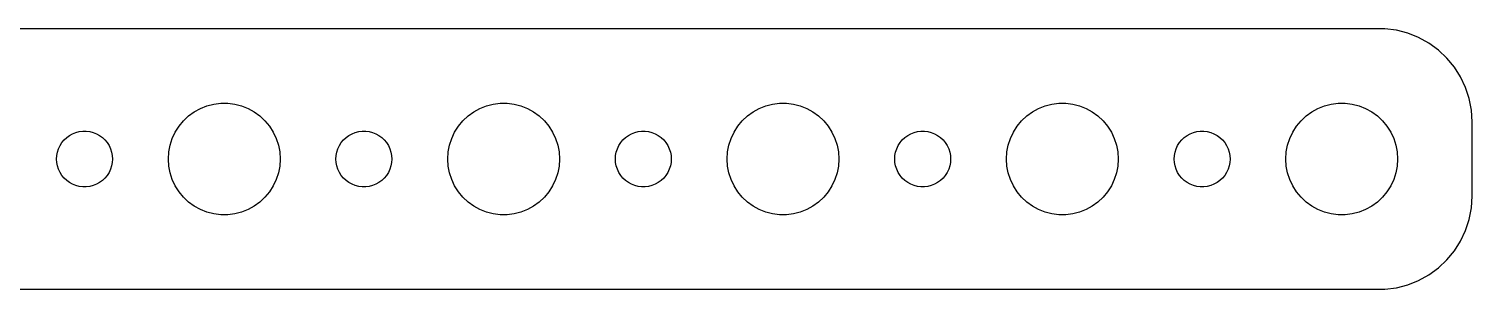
# Model space of a CAD drawing. Header units: metres. Extents: x -74 to 74, y -52 to 52.
# Drawn here: x -3 to 74.5, y -52 to -38 of the extents above; entities that cross this region are included whole.
import ezdxf

# ---------------------------------------------------------------- set-up
doc = ezdxf.new("R2010")
doc.units = ezdxf.units.M

msp = doc.modelspace()

# ---------------------------------------------------------------- linework, layer by layer
for p, q in [((69.8139, -38.0099), (-60.5, -38.0099)), ((70.4369, -38.0886), (69.8139, -38.0099)), ((71.0451, -38.2447), (70.4369, -38.0886)), ((71.6289, -38.4759), (71.0451, -38.2447)), ((72.1791, -38.7784), (71.6289, -38.4759)), ((72.6871, -39.1474), (72.1791, -38.7784)), ((73.1448, -39.5773), (72.6871, -39.1474)), ((73.5451, -40.0611), (73.1448, -39.5773)), ((73.8815, -40.5912), (73.5451, -40.0611)), ((74.1489, -41.1594), (73.8815, -40.5912)), ((74.3429, -41.7565), (74.1489, -41.1594)), ((74.4606, -42.3733), (74.3429, -41.7565)), ((5.58772, -42.6885), (5.89252, -42.467)), ((5.89252, -42.467), (6.22266, -42.2855)), ((6.22266, -42.2855), (6.57294, -42.1468)), ((6.57294, -42.1468), (6.93785, -42.0531)), ((6.93785, -42.0531), (7.31161, -42.0059)), ((7.31161, -42.0059), (7.68837, -42.0059)), ((7.68837, -42.0059), (8.06213, -42.0531)), ((8.06213, -42.0531), (8.42705, -42.1468)), ((8.42705, -42.1468), (8.77733, -42.2855)), ((8.77733, -42.2855), (9.10747, -42.467)), ((9.10747, -42.467), (9.41226, -42.6885)), ((20.5877, -42.6885), (20.8925, -42.467)), ((20.8925, -42.467), (21.2227, -42.2855)), ((21.2227, -42.2855), (21.5729, -42.1468)), ((21.5729, -42.1468), (21.9379, -42.0531)), ((21.9379, -42.0531), (22.3116, -42.0059)), ((22.3116, -42.0059), (22.6884, -42.0059)), ((22.6884, -42.0059), (23.0621, -42.0531)), ((23.0621, -42.0531), (23.427, -42.1468)), ((23.427, -42.1468), (23.7773, -42.2855)), ((23.7773, -42.2855), (24.1075, -42.467)), ((24.1075, -42.467), (24.4123, -42.6885)), ((35.5877, -42.6885), (35.8925, -42.467)), ((35.8925, -42.467), (36.2227, -42.2855)), ((36.2227, -42.2855), (36.5729, -42.1468)), ((36.5729, -42.1468), (36.9379, -42.0531)), ((36.9379, -42.0531), (37.3116, -42.0059)), ((37.3116, -42.0059), (37.6884, -42.0059)), ((37.6884, -42.0059), (38.0621, -42.0531)), ((38.0621, -42.0531), (38.427, -42.1468)), ((38.427, -42.1468), (38.7773, -42.2855)), ((38.7773, -42.2855), (39.1075, -42.467)), ((39.1075, -42.467), (39.4123, -42.6885)), ((50.5877, -42.6885), (50.8925, -42.467)), ((50.8925, -42.467), (51.2227, -42.2855)), ((51.2227, -42.2855), (51.5729, -42.1468)), ((51.5729, -42.1468), (51.9379, -42.0531)), ((51.9379, -42.0531), (52.3116, -42.0059)), ((52.3116, -42.0059), (52.6884, -42.0059)), ((52.6884, -42.0059), (53.0621, -42.0531)), ((53.0621, -42.0531), (53.427, -42.1468)), ((53.427, -42.1468), (53.7773, -42.2855)), ((53.7773, -42.2855), (54.1075, -42.467)), ((54.1075, -42.467), (54.4123, -42.6885)), ((65.5877, -42.6885), (65.8925, -42.467)), ((65.8925, -42.467), (66.2227, -42.2855)), ((66.2227, -42.2855), (66.573, -42.1468)), ((66.573, -42.1468), (66.9379, -42.0531)), ((66.9379, -42.0531), (67.3116, -42.0059)), ((67.3116, -42.0059), (67.6884, -42.0059)), ((67.6884, -42.0059), (68.0621, -42.0531)), ((68.0621, -42.0531), (68.427, -42.1468)), ((68.427, -42.1468), (68.7773, -42.2855)), ((68.7773, -42.2855), (69.1075, -42.467)), ((69.1075, -42.467), (69.4123, -42.6885)), ((74.5, -43), (74.4606, -42.3733)), ((4.87108, -43.5547), (5.07294, -43.2366)), ((5.07294, -43.2366), (5.31308, -42.9464)), ((5.31308, -42.9464), (5.58772, -42.6885)), ((9.41226, -42.6885), (9.6869, -42.9464)), ((9.6869, -42.9464), (9.92705, -43.2366)), ((9.92705, -43.2366), (10.1289, -43.5547)), ((19.8711, -43.5547), (20.0729, -43.2366)), ((20.0729, -43.2366), (20.3131, -42.9464)), ((20.3131, -42.9464), (20.5877, -42.6885)), ((24.4123, -42.6885), (24.6869, -42.9464)), ((24.6869, -42.9464), (24.927, -43.2366)), ((24.927, -43.2366), (25.1289, -43.5547)), ((34.8711, -43.5547), (35.0729, -43.2366)), ((35.0729, -43.2366), (35.3131, -42.9464)), ((35.3131, -42.9464), (35.5877, -42.6885)), ((39.4123, -42.6885), (39.6869, -42.9464)), ((39.6869, -42.9464), (39.927, -43.2366)), ((39.927, -43.2366), (40.1289, -43.5547)), ((49.8711, -43.5547), (50.0729, -43.2366)), ((50.0729, -43.2366), (50.3131, -42.9464)), ((50.3131, -42.9464), (50.5877, -42.6885)), ((54.4123, -42.6885), (54.6869, -42.9464)), ((54.6869, -42.9464), (54.927, -43.2366)), ((54.927, -43.2366), (55.1289, -43.5547)), ((64.8711, -43.5547), (65.073, -43.2366)), ((65.073, -43.2366), (65.3131, -42.9464)), ((65.3131, -42.9464), (65.5877, -42.6885)), ((69.4123, -42.6885), (69.6869, -42.9464)), ((69.6869, -42.9464), (69.927, -43.2366)), ((69.927, -43.2366), (70.1289, -43.5547)), ((74.5, -47), (74.5, -43)), ((-1.31445, -44.2774), (-1.21352, -44.1183)), ((-1.21352, -44.1183), (-1.09344, -43.9732)), ((-1.09344, -43.9732), (-0.95613, -43.8442)), ((-0.95613, -43.8442), (-0.80373, -43.7335)), ((-0.80373, -43.7335), (-0.63866, -43.6428)), ((-0.63866, -43.6428), (-0.46352, -43.5734)), ((-0.46352, -43.5734), (-0.28107, -43.5266)), ((-0.28107, -43.5266), (-0.09418, -43.503)), ((-0.09418, -43.503), (0.09418, -43.503)), ((0.09418, -43.503), (0.28107, -43.5266)), ((0.28107, -43.5266), (0.46352, -43.5734)), ((0.46352, -43.5734), (0.63866, -43.6428)), ((0.63866, -43.6428), (0.80373, -43.7335)), ((0.80373, -43.7335), (0.95613, -43.8442)), ((0.95613, -43.8442), (1.09344, -43.9732)), ((1.09344, -43.9732), (1.21352, -44.1183)), ((1.21352, -44.1183), (1.31445, -44.2774)), ((4.59424, -44.2539), (4.71066, -43.8956)), ((4.71066, -43.8956), (4.87108, -43.5547)), ((10.1289, -43.5547), (10.2893, -43.8956)), ((10.2893, -43.8956), (10.4057, -44.2539)), ((13.6855, -44.2774), (13.7865, -44.1183)), ((13.7865, -44.1183), (13.9065, -43.9732)), ((13.9065, -43.9732), (14.0439, -43.8442)), ((14.0439, -43.8442), (14.1963, -43.7335)), ((14.1963, -43.7335), (14.3613, -43.6428)), ((14.3613, -43.6428), (14.5365, -43.5734)), ((14.5365, -43.5734), (14.7189, -43.5266)), ((14.7189, -43.5266), (14.9058, -43.503)), ((14.9058, -43.503), (15.0942, -43.503)), ((15.0942, -43.503), (15.2811, -43.5266)), ((15.2811, -43.5266), (15.4635, -43.5734)), ((15.4635, -43.5734), (15.6387, -43.6428)), ((15.6387, -43.6428), (15.8037, -43.7335)), ((15.8037, -43.7335), (15.9561, -43.8442)), ((15.9561, -43.8442), (16.0934, -43.9732)), ((16.0934, -43.9732), (16.2135, -44.1183)), ((16.2135, -44.1183), (16.3145, -44.2774)), ((19.5942, -44.2539), (19.7107, -43.8956)), ((19.7107, -43.8956), (19.8711, -43.5547)), ((25.1289, -43.5547), (25.2893, -43.8956)), ((25.2893, -43.8956), (25.4057, -44.2539)), ((28.6855, -44.2774), (28.7865, -44.1183)), ((28.7865, -44.1183), (28.9065, -43.9732)), ((28.9065, -43.9732), (29.0439, -43.8442)), ((29.0439, -43.8442), (29.1963, -43.7335)), ((29.1963, -43.7335), (29.3613, -43.6428)), ((29.3613, -43.6428), (29.5365, -43.5734)), ((29.5365, -43.5734), (29.7189, -43.5266)), ((29.7189, -43.5266), (29.9058, -43.503)), ((29.9058, -43.503), (30.0942, -43.503)), ((30.0942, -43.503), (30.2811, -43.5266)), ((30.2811, -43.5266), (30.4635, -43.5734)), ((30.4635, -43.5734), (30.6387, -43.6428)), ((30.6387, -43.6428), (30.8037, -43.7335)), ((30.8037, -43.7335), (30.9561, -43.8442)), ((30.9561, -43.8442), (31.0934, -43.9732)), ((31.0934, -43.9732), (31.2135, -44.1183)), ((31.2135, -44.1183), (31.3145, -44.2774)), ((34.5942, -44.2539), (34.7107, -43.8956)), ((34.7107, -43.8956), (34.8711, -43.5547)), ((40.1289, -43.5547), (40.2893, -43.8956)), ((40.2893, -43.8956), (40.4057, -44.2539)), ((43.6855, -44.2774), (43.7865, -44.1183)), ((43.7865, -44.1183), (43.9065, -43.9732)), ((43.9065, -43.9732), (44.0439, -43.8442)), ((44.0439, -43.8442), (44.1963, -43.7335)), ((44.1963, -43.7335), (44.3613, -43.6428)), ((44.3613, -43.6428), (44.5365, -43.5734)), ((44.5365, -43.5734), (44.7189, -43.5266)), ((44.7189, -43.5266), (44.9058, -43.503)), ((44.9058, -43.503), (45.0942, -43.503)), ((45.0942, -43.503), (45.2811, -43.5266)), ((45.2811, -43.5266), (45.4635, -43.5734)), ((45.4635, -43.5734), (45.6387, -43.6428)), ((45.6387, -43.6428), (45.8037, -43.7335)), ((45.8037, -43.7335), (45.9561, -43.8442)), ((45.9561, -43.8442), (46.0934, -43.9732)), ((46.0934, -43.9732), (46.2135, -44.1183)), ((46.2135, -44.1183), (46.3145, -44.2774)), ((49.5942, -44.2539), (49.7107, -43.8956)), ((49.7107, -43.8956), (49.8711, -43.5547)), ((55.1289, -43.5547), (55.2893, -43.8956)), ((55.2893, -43.8956), (55.4057, -44.2539)), ((58.6855, -44.2774), (58.7865, -44.1183)), ((58.7865, -44.1183), (58.9065, -43.9732)), ((58.9065, -43.9732), (59.0439, -43.8442)), ((59.0439, -43.8442), (59.1963, -43.7335)), ((59.1963, -43.7335), (59.3613, -43.6428)), ((59.3613, -43.6428), (59.5365, -43.5734)), ((59.5365, -43.5734), (59.7189, -43.5266)), ((59.7189, -43.5266), (59.9058, -43.503)), ((59.9058, -43.503), (60.0942, -43.503)), ((60.0942, -43.503), (60.2811, -43.5266)), ((60.2811, -43.5266), (60.4635, -43.5734)), ((60.4635, -43.5734), (60.6387, -43.6428)), ((60.6387, -43.6428), (60.8037, -43.7335)), ((60.8037, -43.7335), (60.9561, -43.8442)), ((60.9561, -43.8442), (61.0934, -43.9732)), ((61.0934, -43.9732), (61.2135, -44.1183)), ((61.2135, -44.1183), (61.3145, -44.2774)), ((64.5943, -44.2539), (64.7107, -43.8956)), ((64.7107, -43.8956), (64.8711, -43.5547)), ((70.1289, -43.5547), (70.2893, -43.8956)), ((70.2893, -43.8956), (70.4057, -44.2539)), ((-1.5, -45), (-1.48816, -44.812)), ((-1.48816, -44.812), (-1.45287, -44.627)), ((-1.45287, -44.627), (-1.39465, -44.4478)), ((-1.39465, -44.4478), (-1.31445, -44.2774)), ((1.31445, -44.2774), (1.39465, -44.4478)), ((1.39465, -44.4478), (1.45287, -44.627)), ((1.45287, -44.627), (1.48816, -44.812)), ((1.48816, -44.812), (1.5, -45)), ((4.5, -45), (4.52365, -44.624)), ((4.52365, -44.624), (4.59424, -44.2539)), ((10.4057, -44.2539), (10.4763, -44.624)), ((10.4763, -44.624), (10.5, -45)), ((13.5, -45), (13.5118, -44.812)), ((13.5118, -44.812), (13.5471, -44.627)), ((13.5471, -44.627), (13.6053, -44.4478)), ((13.6053, -44.4478), (13.6855, -44.2774)), ((16.3145, -44.2774), (16.3947, -44.4478)), ((16.3947, -44.4478), (16.4529, -44.627)), ((16.4529, -44.627), (16.4882, -44.812)), ((16.4882, -44.812), (16.5, -45)), ((19.5, -45), (19.5237, -44.624)), ((19.5237, -44.624), (19.5942, -44.2539)), ((25.4057, -44.2539), (25.4763, -44.624)), ((25.4763, -44.624), (25.5, -45)), ((28.5, -45), (28.5118, -44.812)), ((28.5118, -44.812), (28.5471, -44.627)), ((28.5471, -44.627), (28.6053, -44.4478)), ((28.6053, -44.4478), (28.6855, -44.2774)), ((31.3145, -44.2774), (31.3947, -44.4478)), ((31.3947, -44.4478), (31.4529, -44.627)), ((31.4529, -44.627), (31.4882, -44.812)), ((31.4882, -44.812), (31.5, -45)), ((34.5, -45), (34.5237, -44.624)), ((34.5237, -44.624), (34.5942, -44.2539)), ((40.4057, -44.2539), (40.4763, -44.624)), ((40.4763, -44.624), (40.5, -45)), ((43.5, -45), (43.5118, -44.812)), ((43.5118, -44.812), (43.5471, -44.627)), ((43.5471, -44.627), (43.6053, -44.4478)), ((43.6053, -44.4478), (43.6855, -44.2774)), ((46.3145, -44.2774), (46.3947, -44.4478)), ((46.3947, -44.4478), (46.4529, -44.627)), ((46.4529, -44.627), (46.4882, -44.812)), ((46.4882, -44.812), (46.5, -45)), ((49.5, -45), (49.5237, -44.624)), ((49.5237, -44.624), (49.5942, -44.2539)), ((55.4057, -44.2539), (55.4763, -44.624)), ((55.4763, -44.624), (55.5, -45)), ((58.5, -45), (58.5118, -44.812)), ((58.5118, -44.812), (58.5471, -44.627)), ((58.5471, -44.627), (58.6053, -44.4478)), ((58.6053, -44.4478), (58.6855, -44.2774)), ((61.3145, -44.2774), (61.3947, -44.4478)), ((61.3947, -44.4478), (61.4529, -44.627)), ((61.4529, -44.627), (61.4882, -44.812)), ((61.4882, -44.812), (61.5, -45)), ((64.5, -45), (64.5237, -44.624)), ((64.5237, -44.624), (64.5943, -44.2539)), ((70.4057, -44.2539), (70.4763, -44.624)), ((70.4763, -44.624), (70.5, -45)), ((-1.48816, -45.188), (-1.5, -45)), ((-1.45287, -45.373), (-1.48816, -45.188)), ((-1.39465, -45.5522), (-1.45287, -45.373)), ((-1.31445, -45.7226), (-1.39465, -45.5522)), ((1.39465, -45.5522), (1.31445, -45.7226)), ((1.45287, -45.373), (1.39465, -45.5522)), ((1.48816, -45.188), (1.45287, -45.373)), ((1.5, -45), (1.48816, -45.188)), ((4.52365, -45.376), (4.5, -45)), ((4.59424, -45.7461), (4.52365, -45.376)), ((10.4763, -45.376), (10.4057, -45.7461)), ((10.5, -45), (10.4763, -45.376)), ((13.5118, -45.188), (13.5, -45)), ((13.5471, -45.373), (13.5118, -45.188)), ((13.6053, -45.5522), (13.5471, -45.373)), ((13.6855, -45.7226), (13.6053, -45.5522)), ((16.3947, -45.5522), (16.3145, -45.7226)), ((16.4529, -45.373), (16.3947, -45.5522)), ((16.4882, -45.188), (16.4529, -45.373)), ((16.5, -45), (16.4882, -45.188)), ((19.5237, -45.376), (19.5, -45)), ((19.5942, -45.7461), (19.5237, -45.376)), ((25.4763, -45.376), (25.4057, -45.7461)), ((25.5, -45), (25.4763, -45.376)), ((28.5118, -45.188), (28.5, -45)), ((28.5471, -45.373), (28.5118, -45.188)), ((28.6053, -45.5522), (28.5471, -45.373)), ((28.6855, -45.7226), (28.6053, -45.5522)), ((31.3947, -45.5522), (31.3145, -45.7226)), ((31.4529, -45.373), (31.3947, -45.5522)), ((31.4882, -45.188), (31.4529, -45.373)), ((31.5, -45), (31.4882, -45.188)), ((34.5237, -45.376), (34.5, -45)), ((34.5942, -45.7461), (34.5237, -45.376)), ((40.4763, -45.376), (40.4057, -45.7461)), ((40.5, -45), (40.4763, -45.376)), ((43.5118, -45.188), (43.5, -45)), ((43.5471, -45.373), (43.5118, -45.188)), ((43.6053, -45.5522), (43.5471, -45.373)), ((43.6855, -45.7226), (43.6053, -45.5522)), ((46.3947, -45.5522), (46.3145, -45.7226)), ((46.4529, -45.373), (46.3947, -45.5522)), ((46.4882, -45.188), (46.4529, -45.373)), ((46.5, -45), (46.4882, -45.188)), ((49.5237, -45.376), (49.5, -45)), ((49.5942, -45.7461), (49.5237, -45.376)), ((55.4763, -45.376), (55.4057, -45.7461)), ((55.5, -45), (55.4763, -45.376)), ((58.5118, -45.188), (58.5, -45)), ((58.5471, -45.373), (58.5118, -45.188)), ((58.6053, -45.5522), (58.5471, -45.373)), ((58.6855, -45.7226), (58.6053, -45.5522)), ((61.3947, -45.5522), (61.3145, -45.7226)), ((61.4529, -45.373), (61.3947, -45.5522)), ((61.4882, -45.188), (61.4529, -45.373)), ((61.5, -45), (61.4882, -45.188)), ((64.5237, -45.376), (64.5, -45)), ((64.5943, -45.7461), (64.5237, -45.376)), ((70.4763, -45.376), (70.4057, -45.7461)), ((70.5, -45), (70.4763, -45.376)), ((-1.21352, -45.8817), (-1.31445, -45.7226)), ((-1.09344, -46.0268), (-1.21352, -45.8817)), ((-0.95613, -46.1558), (-1.09344, -46.0268)), ((-0.80373, -46.2665), (-0.95613, -46.1558)), ((-0.63866, -46.3572), (-0.80373, -46.2665)), ((-0.46352, -46.4266), (-0.63866, -46.3572)), ((-0.28107, -46.4734), (-0.46352, -46.4266)), ((-0.09418, -46.497), (-0.28107, -46.4734)), ((0.28107, -46.4734), (0.09418, -46.497)), ((0.46352, -46.4266), (0.28107, -46.4734)), ((0.63866, -46.3572), (0.46352, -46.4266)), ((0.80373, -46.2665), (0.63866, -46.3572)), ((0.95613, -46.1558), (0.80373, -46.2665)), ((1.09344, -46.0268), (0.95613, -46.1558)), ((1.21352, -45.8817), (1.09344, -46.0268)), ((1.31445, -45.7226), (1.21352, -45.8817)), ((4.71066, -46.1044), (4.59424, -45.7461)), ((4.87108, -46.4453), (4.71066, -46.1044)), ((5.07294, -46.7634), (4.87108, -46.4453)), ((10.1289, -46.4453), (9.92705, -46.7634)), ((10.2893, -46.1044), (10.1289, -46.4453)), ((10.4057, -45.7461), (10.2893, -46.1044)), ((13.7865, -45.8817), (13.6855, -45.7226)), ((13.9065, -46.0268), (13.7865, -45.8817)), ((14.0439, -46.1558), (13.9065, -46.0268)), ((14.1963, -46.2665), (14.0439, -46.1558)), ((14.3613, -46.3572), (14.1963, -46.2665)), ((14.5365, -46.4266), (14.3613, -46.3572)), ((14.7189, -46.4734), (14.5365, -46.4266)), ((14.9058, -46.497), (14.7189, -46.4734)), ((15.2811, -46.4734), (15.0942, -46.497)), ((15.4635, -46.4266), (15.2811, -46.4734)), ((15.6387, -46.3572), (15.4635, -46.4266)), ((15.8037, -46.2665), (15.6387, -46.3572)), ((15.9561, -46.1558), (15.8037, -46.2665)), ((16.0934, -46.0268), (15.9561, -46.1558)), ((16.2135, -45.8817), (16.0934, -46.0268)), ((16.3145, -45.7226), (16.2135, -45.8817)), ((19.7107, -46.1044), (19.5942, -45.7461)), ((19.8711, -46.4453), (19.7107, -46.1044)), ((20.0729, -46.7634), (19.8711, -46.4453)), ((25.1289, -46.4453), (24.927, -46.7634)), ((25.2893, -46.1044), (25.1289, -46.4453)), ((25.4057, -45.7461), (25.2893, -46.1044)), ((28.7865, -45.8817), (28.6855, -45.7226)), ((28.9065, -46.0268), (28.7865, -45.8817)), ((29.0439, -46.1558), (28.9065, -46.0268)), ((29.1963, -46.2665), (29.0439, -46.1558)), ((29.3613, -46.3572), (29.1963, -46.2665)), ((29.5365, -46.4266), (29.3613, -46.3572)), ((29.7189, -46.4734), (29.5365, -46.4266)), ((29.9058, -46.497), (29.7189, -46.4734)), ((30.2811, -46.4734), (30.0942, -46.497)), ((30.4635, -46.4266), (30.2811, -46.4734)), ((30.6387, -46.3572), (30.4635, -46.4266)), ((30.8037, -46.2665), (30.6387, -46.3572)), ((30.9561, -46.1558), (30.8037, -46.2665)), ((31.0934, -46.0268), (30.9561, -46.1558)), ((31.2135, -45.8817), (31.0934, -46.0268)), ((31.3145, -45.7226), (31.2135, -45.8817)), ((34.7107, -46.1044), (34.5942, -45.7461)), ((34.8711, -46.4453), (34.7107, -46.1044)), ((35.0729, -46.7634), (34.8711, -46.4453)), ((40.1289, -46.4453), (39.927, -46.7634)), ((40.2893, -46.1044), (40.1289, -46.4453)), ((40.4057, -45.7461), (40.2893, -46.1044)), ((43.7865, -45.8817), (43.6855, -45.7226)), ((43.9065, -46.0268), (43.7865, -45.8817)), ((44.0439, -46.1558), (43.9065, -46.0268)), ((44.1963, -46.2665), (44.0439, -46.1558)), ((44.3613, -46.3572), (44.1963, -46.2665)), ((44.5365, -46.4266), (44.3613, -46.3572)), ((44.7189, -46.4734), (44.5365, -46.4266)), ((44.9058, -46.497), (44.7189, -46.4734)), ((45.2811, -46.4734), (45.0942, -46.497)), ((45.4635, -46.4266), (45.2811, -46.4734)), ((45.6387, -46.3572), (45.4635, -46.4266)), ((45.8037, -46.2665), (45.6387, -46.3572)), ((45.9561, -46.1558), (45.8037, -46.2665)), ((46.0934, -46.0268), (45.9561, -46.1558)), ((46.2135, -45.8817), (46.0934, -46.0268)), ((46.3145, -45.7226), (46.2135, -45.8817)), ((49.7107, -46.1044), (49.5942, -45.7461)), ((49.8711, -46.4453), (49.7107, -46.1044)), ((50.0729, -46.7634), (49.8711, -46.4453)), ((55.1289, -46.4453), (54.927, -46.7634)), ((55.2893, -46.1044), (55.1289, -46.4453)), ((55.4057, -45.7461), (55.2893, -46.1044)), ((58.7865, -45.8817), (58.6855, -45.7226)), ((58.9065, -46.0268), (58.7865, -45.8817)), ((59.0439, -46.1558), (58.9065, -46.0268)), ((59.1963, -46.2665), (59.0439, -46.1558)), ((59.3613, -46.3572), (59.1963, -46.2665)), ((59.5365, -46.4266), (59.3613, -46.3572)), ((59.7189, -46.4734), (59.5365, -46.4266)), ((59.9058, -46.497), (59.7189, -46.4734)), ((60.2811, -46.4734), (60.0942, -46.497)), ((60.4635, -46.4266), (60.2811, -46.4734)), ((60.6387, -46.3572), (60.4635, -46.4266)), ((60.8037, -46.2665), (60.6387, -46.3572)), ((60.9561, -46.1558), (60.8037, -46.2665)), ((61.0934, -46.0268), (60.9561, -46.1558)), ((61.2135, -45.8817), (61.0934, -46.0268)), ((61.3145, -45.7226), (61.2135, -45.8817)), ((64.7107, -46.1044), (64.5943, -45.7461)), ((64.8711, -46.4453), (64.7107, -46.1044)), ((65.073, -46.7634), (64.8711, -46.4453)), ((70.1289, -46.4453), (69.927, -46.7634)), ((70.2893, -46.1044), (70.1289, -46.4453)), ((70.4057, -45.7461), (70.2893, -46.1044)), ((0.09418, -46.497), (-0.09418, -46.497)), ((5.31308, -47.0536), (5.07294, -46.7634)), ((5.58772, -47.3115), (5.31308, -47.0536)), ((9.6869, -47.0536), (9.41226, -47.3115)), ((9.92705, -46.7634), (9.6869, -47.0536)), ((15.0942, -46.497), (14.9058, -46.497)), ((20.3131, -47.0536), (20.0729, -46.7634)), ((20.5877, -47.3115), (20.3131, -47.0536)), ((24.6869, -47.0536), (24.4123, -47.3115)), ((24.927, -46.7634), (24.6869, -47.0536)), ((30.0942, -46.497), (29.9058, -46.497)), ((35.3131, -47.0536), (35.0729, -46.7634)), ((35.5877, -47.3115), (35.3131, -47.0536)), ((39.6869, -47.0536), (39.4123, -47.3115)), ((39.927, -46.7634), (39.6869, -47.0536)), ((45.0942, -46.497), (44.9058, -46.497)), ((50.3131, -47.0536), (50.0729, -46.7634)), ((50.5877, -47.3115), (50.3131, -47.0536)), ((54.6869, -47.0536), (54.4123, -47.3115)), ((54.927, -46.7634), (54.6869, -47.0536)), ((60.0942, -46.497), (59.9058, -46.497)), ((65.3131, -47.0536), (65.073, -46.7634)), ((65.5877, -47.3115), (65.3131, -47.0536)), ((69.6869, -47.0536), (69.4123, -47.3115)), ((69.927, -46.7634), (69.6869, -47.0536)), ((74.4606, -47.6267), (74.5, -47)), ((5.89252, -47.533), (5.58772, -47.3115)), ((6.22266, -47.7145), (5.89252, -47.533)), ((6.57294, -47.8532), (6.22266, -47.7145)), ((6.93785, -47.9469), (6.57294, -47.8532)), ((7.31161, -47.9941), (6.93785, -47.9469)), ((7.68837, -47.9941), (7.31161, -47.9941)), ((8.06213, -47.9469), (7.68837, -47.9941)), ((8.42705, -47.8532), (8.06213, -47.9469)), ((8.77733, -47.7145), (8.42705, -47.8532)), ((9.10747, -47.533), (8.77733, -47.7145)), ((9.41226, -47.3115), (9.10747, -47.533)), ((20.8925, -47.533), (20.5877, -47.3115)), ((21.2227, -47.7145), (20.8925, -47.533)), ((21.5729, -47.8532), (21.2227, -47.7145)), ((21.9379, -47.9469), (21.5729, -47.8532)), ((22.3116, -47.9941), (21.9379, -47.9469)), ((22.6884, -47.9941), (22.3116, -47.9941)), ((23.0621, -47.9469), (22.6884, -47.9941)), ((23.427, -47.8532), (23.0621, -47.9469)), ((23.7773, -47.7145), (23.427, -47.8532)), ((24.1075, -47.533), (23.7773, -47.7145)), ((24.4123, -47.3115), (24.1075, -47.533)), ((35.8925, -47.533), (35.5877, -47.3115)), ((36.2227, -47.7145), (35.8925, -47.533)), ((36.5729, -47.8532), (36.2227, -47.7145)), ((36.9379, -47.9469), (36.5729, -47.8532)), ((37.3116, -47.9941), (36.9379, -47.9469)), ((37.6884, -47.9941), (37.3116, -47.9941)), ((38.0621, -47.9469), (37.6884, -47.9941)), ((38.427, -47.8532), (38.0621, -47.9469)), ((38.7773, -47.7145), (38.427, -47.8532)), ((39.1075, -47.533), (38.7773, -47.7145)), ((39.4123, -47.3115), (39.1075, -47.533)), ((50.8925, -47.533), (50.5877, -47.3115)), ((51.2227, -47.7145), (50.8925, -47.533)), ((51.5729, -47.8532), (51.2227, -47.7145)), ((51.9379, -47.9469), (51.5729, -47.8532)), ((52.3116, -47.9941), (51.9379, -47.9469)), ((52.6884, -47.9941), (52.3116, -47.9941)), ((53.0621, -47.9469), (52.6884, -47.9941)), ((53.427, -47.8532), (53.0621, -47.9469)), ((53.7773, -47.7145), (53.427, -47.8532)), ((54.1075, -47.533), (53.7773, -47.7145)), ((54.4123, -47.3115), (54.1075, -47.533)), ((65.8925, -47.533), (65.5877, -47.3115)), ((66.2227, -47.7145), (65.8925, -47.533)), ((66.573, -47.8532), (66.2227, -47.7145)), ((66.9379, -47.9469), (66.573, -47.8532)), ((67.3116, -47.9941), (66.9379, -47.9469)), ((67.6884, -47.9941), (67.3116, -47.9941)), ((68.0621, -47.9469), (67.6884, -47.9941)), ((68.427, -47.8532), (68.0621, -47.9469)), ((68.7773, -47.7145), (68.427, -47.8532)), ((69.1075, -47.533), (68.7773, -47.7145)), ((69.4123, -47.3115), (69.1075, -47.533)), ((74.3429, -48.2434), (74.4606, -47.6267)), ((74.1489, -48.8406), (74.3429, -48.2434)), ((73.5451, -49.9389), (73.8815, -49.4088)), ((73.8815, -49.4088), (74.1489, -48.8406)), ((73.1448, -50.4227), (73.5451, -49.9389)), ((72.1791, -51.2216), (72.6871, -50.8526)), ((72.6871, -50.8526), (73.1448, -50.4227)), ((69.8139, -51.9901), (70.4369, -51.9114)), ((70.4369, -51.9114), (71.0451, -51.7553)), ((71.0451, -51.7553), (71.6289, -51.5241)), ((71.6289, -51.5241), (72.1791, -51.2216)), ((-69.8139, -51.9901), (69.8139, -51.9901))]:
    msp.add_line(p, q)

doc.saveas('drawing.dxf')
